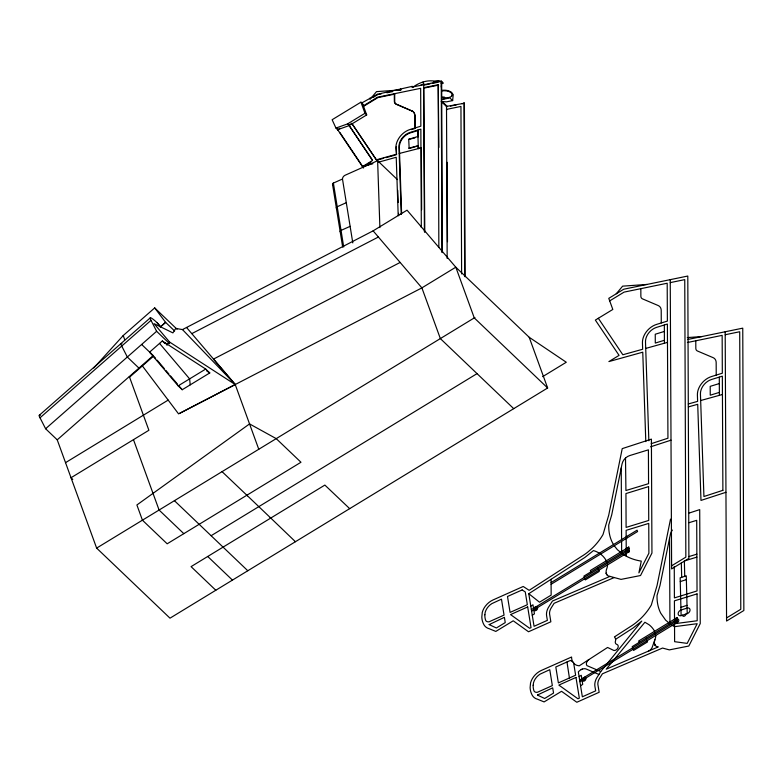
<?xml version="1.0" encoding="UTF-8"?>
<svg xmlns="http://www.w3.org/2000/svg" width="783" height="783" viewBox="0 0 783 783"><rect width="100%" height="100%" fill="white"/><g stroke="black" fill="none" stroke-linecap="round" stroke-linejoin="round"><path stroke-width="1.17" d="M607.53 564.905L607.481 565.659A12.694 9.327 -46.3 0 1 606.727 568.791A9.787 7.194 -46.3 0 0 606.159 573.078L606.991 574.986A6.088 4.473 -46.3 0 0 608.714 576.053L621.046 579.391L640.533 575.525L651.945 553.062L651.407 439.116L622.221 448.63L608.753 515.048L603.008 534.544A46.5 34.178 -46.3 0 1 591.801 548.629L587.886 552.015A46.5 34.178 -46.3 0 1 581.612 556.39L529.151 590.333L523.22 586.477L493.036 599.954A15.171 11.148 -46.3 0 0 482.259 612.384L481.819 617.063A24.684 18.136 -46.3 0 0 483.385 623.62A15.073 11.079 -46.3 0 0 489.267 628.739L495.805 631.421L513.237 620.802L528.525 631.764L550.85 621.79L549.793 615.242A9.67 7.106 -46.3 0 1 551.232 607.872L554.119 603.292L614.234 577.551M531.608 611.18L629.111 551.751L628.798 547.082L590.382 570.504L590.881 571.874M579.909 681.68L677.412 622.25L677.089 617.581L638.674 640.993L639.182 642.373M682.522 615.174L682.512 615.213A1.889 1.39 -46.3 0 0 684.029 616.27A1.889 1.39 -46.3 0 0 685.771 614.489L685.81 614.107M442.336 252.625L441.671 81.501L432.001 80.874A28.638 21.043 -46.3 0 0 423.838 81.775L422.164 82.293A28.638 21.043 -46.3 0 0 412.484 87.51L412.152 86.375L377.21 94.303L362.02 102.827L363.566 106.351L377.944 97.591L394.701 94.136L394.74 101.682A4.727 3.475 -46.3 0 0 396.384 104.354L412.034 111A8.779 6.45 -46.3 0 1 413.669 112.135M398.537 90.388L400.857 89.908L400.534 88.773M412.152 86.375L412.073 87.128L441.26 81.119L443.384 83.145L441.044 83.624M441.24 87.04L441.602 83.409M441.641 99.03L443.775 99.167L444.02 96.749M447.162 258.419L446.506 105.695M442.18 101.565L446.917 106.087L446.839 106.831L441.24 101.477L446.564 101.839L452.643 100.586L453.249 94.528L450.45 91.856M670.522 519.129L657.054 585.547L651.309 605.044A46.5 34.178 -46.3 0 1 640.102 619.128L636.188 622.514A46.5 34.178 -46.3 0 1 629.904 626.889L614.44 636.902A7.292 5.364 -46.3 0 1 615.546 639.28L615.585 639.633A7.292 5.364 -46.3 0 1 615.565 640.739A3.817 2.799 -46.3 0 0 616.916 644.429A3.514 2.584 -46.3 0 1 617.816 648.079A3.514 2.584 -46.3 0 1 613.852 650.467L607.588 647.463L579.195 665.853L577.042 665.393A14.133 10.385 -46.3 0 1 574.35 663.827L572.49 661.351A14.133 10.385 -46.3 0 1 571.59 657.015L541.337 670.454A15.171 11.148 -46.3 0 0 530.561 682.884L530.12 687.562A24.684 18.136 -46.3 0 0 531.686 694.12A15.073 11.079 -46.3 0 0 537.569 699.239L544.107 701.92L561.538 691.301L576.817 702.263L599.152 692.28L598.095 685.742A9.67 7.106 -46.3 0 1 599.533 678.372L602.421 673.791L662.535 648.05L669.348 649.89L688.834 646.024L700.247 623.562L699.708 509.616L688.707 513.198M627.545 550.929L629.297 548.452L583.912 576.122L584.363 577.345M675.846 621.418L677.598 618.952L632.214 646.621L632.654 647.844M582.454 678.45L582.2 678.871A2.261 1.664 -46.3 0 0 582.621 681.024A2.261 1.664 -46.3 0 0 585.009 680.496L585.4 680.055A2.261 1.664 -46.3 0 0 584.852 677.246L584.451 677.226M615.546 639.32L633.124 627.976L641.776 621.085L600.757 671.53L596.607 678.156A13.174 9.68 -46.3 0 0 594.953 686.613L595.687 690.851L582.346 696.801L578.324 671.853A11.491 8.447 -46.3 0 1 581.162 669.612L582.493 669.034A6.89 5.06 -46.3 0 1 586.271 669.054L598.907 674.457M616.26 293.782L622.632 286.147L646.993 284.435M93.735 367.99L123.215 335.535L154.691 307.905L177.056 329.261M169.608 343.708L156.62 331.307L151.021 320.355A38.876 3.142 48.7 0 1 151.276 318.025L152.078 318.515A38.876 3.142 48.7 0 1 157.246 322.841L160.358 326.971L165.605 322.361L174.638 330.984M39.307 415.254L150.307 317.81M258.772 449.266L235.223 384.541L169.578 342.044L154.075 323.663L172.906 332.892L175.754 328.41L182.478 329.584L373.119 230.848L407.043 210.177L455.814 267.209L529.191 337.277L547.64 387.986L169.999 618.169L96.632 548.1L57.228 439.84L45.61 428.751L40.021 417.799L151.021 320.355M160.358 326.971L165.605 322.361L154.691 307.905M45.61 428.751L156.62 331.307M149.592 352.144L162.306 340.987L205.723 369.057L209.775 372.933L182.224 389.728L178.162 385.853L149.592 352.144L151.217 353.701M57.228 439.84L153.243 355.551L141.635 344.461M129.557 377.171L153.644 356.02M166.368 344.863L169.578 342.044M626.214 548.795L628.798 547.082M674.506 619.294L677.089 617.581M609.977 576.396L552.455 601.031L548.306 607.657A13.174 9.68 -46.3 0 0 546.651 616.113L547.386 620.351L534.055 626.302L528.789 593.71L584.823 557.476L593.475 550.586A37.799 27.777 -46.3 0 1 598.065 552.475L599.289 553.209M350.226 124.957L366.689 114.925L362.646 103.816L360.934 102.172L332.129 119.73L335.946 128.06L338.53 130.516A1.468 0.94 -20 0 1 337.669 129.694L336.71 127.619M372.943 97.542L377.621 94.684L377.21 94.303M363.165 105.959L377.533 97.2L420.657 88.322L420.843 126.18L410.047 129.498A16.316 11.99 -46.3 0 0 395.904 147.977L396.531 154.731L396.315 148.369A16.316 11.99 -46.3 0 1 396.374 146.519M383.699 158.283L376.701 160.231L351.792 123.371L348.836 125.172L372.532 160.456L362.353 166.662L363.615 167.865A1.468 0.94 -20 0 1 362.764 167.043L337.669 129.694L340.028 128.255M335.946 128.06L347.525 123.92L364.976 113.281L366.689 114.925M362.764 167.043L365.906 165.125L365.504 164.743M368.92 163.295L370.927 162.071M178.162 385.853L205.723 369.057M65.527 462.655L168.169 400.093M96.632 548.1L474.938 317.506M211.185 535.67L477.033 373.628M609.703 300.878L624.071 292.118L667.194 283.24L667.38 321.099L656.585 324.407A16.316 11.99 -46.3 0 0 642.442 342.895L642.657 349.257L622.828 354.758L598.329 318.289M542.639 376.652L566.285 362.245L529.191 337.277M551.095 582.591L637.078 530.179L637.577 531.549L551.105 584.265M530.786 606.12L532.959 604.799L533.526 608.332M531.363 609.654L628.612 550.38L629.111 551.751M532.264 615.223L534.427 613.901L533.781 609.859M671.599 565.825L685.839 557.144L684.753 279.629L670.248 282.614M579.087 676.62L581.26 675.298L581.828 678.832M579.665 680.153L676.913 620.87L677.412 622.25M580.565 685.722L582.728 684.401L582.072 680.358M726.555 617.944L740.787 609.272L739.71 331.747L725.205 334.733M191.796 333.627L378.385 237.014M400.142 262.452L213.465 359.103L235.223 384.541L179.796 413.277M397.373 179.581L377.621 160.711L345.107 175.245A3.504 2.574 -46.3 0 0 342.504 179.004L333.392 183.075A1.791 1.057 -9.2 0 0 332.53 184.299L342.66 247.017M346.331 202.67L337.219 206.741A1.791 1.057 -9.2 0 0 336.347 207.965A6.714 3.984 -9.2 0 0 337.091 208.807M350.148 226.336L341.036 230.408A1.791 1.057 -9.2 0 0 340.174 231.641A6.714 3.984 -9.2 0 0 340.918 232.473M581.162 669.612L582.366 669.074M337.669 129.694L349.238 125.564L372.268 159.83M651.211 443.667L667.938 438.216L667.39 324.045L656.604 327.363A12.812 9.416 -46.3 0 0 645.495 341.877L648.853 440.77M650.595 446.819L671.002 440.173M725.958 492.292L700.981 500.425L697.712 404.302L688.365 406.896M680.261 581.593L686.358 579.606M680.907 607.334L687.004 605.347M681.112 615.634L687.21 613.647A3.328 2.447 -46.3 0 0 690.038 609.918A3.328 2.447 -46.3 0 0 687.073 608.078L680.975 610.065A3.328 2.447 -46.3 0 0 678.147 613.794A3.328 2.447 -46.3 0 0 681.112 615.634L680.163 577.825L686.27 575.838L687.21 613.647M411.398 129.596L415.147 128.441L415.088 115.962A8.779 6.45 -46.3 0 0 414.716 113.838M401.248 214.434L398.958 146.959A12.812 9.416 -46.3 0 1 410.067 132.444L420.853 129.136L421.323 227.53M401.61 213.612L399.359 147.351A12.812 9.416 -46.3 0 1 410.468 132.836L418.21 130.458L418.239 136.898M418.21 130.458L417.809 130.066L418.298 148.692L418.288 145.746L409.166 148.545L408.716 139.315L417.838 136.516M414.824 137.955L408.716 139.315M408.765 148.163L418.288 145.746M664.366 331.434L655.254 334.233L655.293 343.071L664.415 340.272M719.323 383.553L710.21 386.352L710.25 395.2L719.371 392.391M688.971 522.711L696.704 520.333L697.036 590.95L674.408 597.899L674.261 566.481M696.88 557.114L684.362 560.961L684.743 576.337M688.854 556.596L696.86 554.168M351.792 123.371L376.3 159.84L396.12 154.339M417.897 148.31L421.352 147.85L421.646 209.717M386.029 157.637L395.366 155.054M421.352 147.85L399.183 153.497M362.353 166.662L372.865 163.745M378.708 162.13L396.227 157.266L398.195 215.354M645.711 348.415L667.478 342.377M688.286 403.969L697.614 401.376L697.399 395.014A16.316 11.99 -46.3 0 1 711.541 376.535L722.327 373.217L722.151 335.359L687.405 342.514M700.668 400.534L722.435 394.495M433.753 81.784L438.813 80.737L440.203 82.068M378.776 94.449L381.106 93.97M386.919 92.776L392.723 91.582M425.277 84.877L429.955 83.918M432.304 83.429L438.157 82.225M438.871 147.449L438.226 84.711L423.711 87.696L424.807 232.208M424.122 88.088L438.627 85.102M443.775 99.167L449.843 97.924L452.643 100.586M446.437 106.439L464.407 103.219L465.073 276.781M450.352 106.106L456.205 104.902M462.058 103.699L464.407 103.219M688.003 339.421L742.754 328.155L743.85 610.505L726.565 621.036L725.185 331.767M400.857 89.908L376.506 91.621L370.134 99.255L369.507 98.267M687.327 337.581L701.95 336.553M394.701 94.136L394.299 93.754L394.338 101.301A4.727 3.475 -46.3 0 0 395.983 103.973L412.034 111M600.757 671.53L586.927 665.619A4.444 3.259 -46.3 0 1 588.933 659.54M624.002 554.863L626.596 556.361A74.405 54.673 -46.3 0 0 641.277 561.108L638.889 572.882L648.892 553.199L648.755 523.396L626.126 530.345L626.155 536.835M672.294 625.363L674.545 626.664L697.193 623.699L687.19 643.381L674.613 641.688L674.535 624.002M614.264 545.761L617.347 549.666L622.651 554.012M672.411 530.071A9.063 6.665 -46.3 0 0 670.336 534.476L660.01 585.4L657.045 595.471A53.107 39.023 -46.3 0 0 660.754 613.226L665.648 620.165L670.953 624.511M206.722 370.956L209.775 372.933M572.843 661.978L570.455 660.431L555.803 666.979L558.377 682.913L575.622 675.21L573.675 663.152M668.555 622.788L669.945 623.748M600.571 554.11L600.767 554.247A37.799 27.777 -46.3 0 1 606.032 560.285L607.461 563.271M247.438 495.776L222.059 471.65M528.789 593.71L539.516 602.205L551.154 595.109L551.075 579.283M446.848 109.796L446.447 109.405L460.952 106.419L461.608 273.913M411.623 110.618A8.779 6.45 -46.3 0 1 414.677 115.571L415.088 115.962M415.147 128.441L414.677 115.571M347.525 123.92L349.238 125.564M547.64 387.986L474.273 317.918L455.804 267.189L421.89 287.88L178.563 413.874L142.379 365.915M513.717 408.657L440.349 338.589L421.89 287.88L373.119 230.848M157.246 322.841L160.202 326.129M349.678 508.647L324.867 485.078L191.072 566.628L215.805 590.255M164.968 342.709L167.405 345.039M162.306 340.987L164.743 343.316M138.943 368.108L127.326 357.019L121.737 346.066A38.876 3.142 48.7 0 1 121.982 343.737M246.87 495.228L270.771 518.052M295.426 541.719L270.194 517.494M174.423 500.68L247.8 570.748M183.819 533.654L159.086 510.036L133.472 439.664M207.72 556.478L232.453 580.095M72.78 479.421L71.018 477.738L148.887 430.268L129.332 376.535M182.478 329.584L235.262 384.522L186.53 327.47M159.546 343.404L189.613 378.874L190.24 384.844M154.31 356.803L155.621 358.35M157.187 360.2L164.224 368.509M165.79 370.349L168.922 374.039M170.488 375.889L177.526 384.189M179.092 386.039L182.224 389.728M654.882 639.682A9.787 7.194 -46.3 0 0 654.461 643.577L655.293 645.486A6.088 4.473 -46.3 0 0 657.015 646.552L658.278 646.895L606.208 669.191L644.898 622.24L649.068 624.746A37.799 27.777 -46.3 0 1 654.334 630.785L655.782 636.158A12.694 9.327 -46.3 0 1 655.028 639.29L652.278 647.101A5.275 3.876 -46.3 0 1 648.569 651.045M339.783 132.386L362.989 166.936M613.5 544.547L612.453 542.727A53.107 39.023 -46.3 0 1 608.743 524.972L611.709 514.901L622.035 463.976A9.063 6.665 -46.3 0 1 629.728 455.569L648.402 449.834L648.559 483.669L625.93 490.52L625.5 458.065M655.038 645.153L654.568 644.076L654.96 645.016M606.747 574.653L606.159 573.078M606.659 574.516L606.267 573.577M626.958 536.345L627.457 537.725M646.141 638.125L646.592 639.359M647.091 640.729L647.531 641.923L633.594 650.419L633.153 649.224M422.986 82.039L424.102 85.122L423.701 84.73L424.406 231.827M597.85 567.626L598.29 568.859M598.789 570.23L599.23 571.433L585.293 579.919L584.862 578.725M360.934 102.172L364.976 113.281M123.215 335.535L124.791 339.871M352.8 242.916L342.533 179.376M333.392 183.075L343.717 246.978M566.98 661.987L569.417 677.98M645.799 441.612L642.755 352.184L608.89 361.58L619.069 355.374L595.364 320.09L612.815 309.451L608.773 298.343L623.748 289.221L687.797 276.037L688.893 558.377L671.618 568.918L670.238 279.648M397.744 190.426L398.156 202.484M398.518 213.328L398.606 215.746M377.621 160.711L379.892 227.589M681.327 562.869L681.69 577.335M719.293 377.103L719.381 395.346M716.23 375.096L716.171 362.607A8.779 6.45 -46.3 0 0 713.117 357.655L697.467 351.009A4.727 3.475 -46.3 0 1 695.823 348.337L695.784 340.791M669.543 538.401L669.945 623.865M664.336 324.984L664.424 343.228M661.273 322.968L661.214 310.489A8.779 6.45 -46.3 0 0 658.16 305.527L642.52 298.881A4.727 3.475 -46.3 0 1 640.866 296.209L640.837 288.663M626.165 538.508L626.224 551.829M626.234 553.503L626.243 556.165M621.242 467.901L621.585 539.624M621.594 541.298L621.653 553.375M463.996 102.827L464.671 276.389M447.103 162.316L447.484 241.702M441.26 81.119L441.925 252.234M438.226 84.711L438.852 247.311M40.021 417.799A38.876 3.142 48.7 0 1 40.266 415.47M441.984 90.407A7.008 3.455 5.7 0 1 450.401 91.64A7.008 3.455 5.7 0 1 451.429 95.908M441.925 90.975A7.008 3.455 5.7 0 1 452.339 94.812A7.008 3.455 5.7 0 1 441.827 96.975M413.992 112.507A8.779 6.45 -46.3 0 1 414.51 113.369M420.559 85.278A28.638 21.043 -46.3 0 1 423.877 83.928M333.264 185.14A6.714 3.984 -9.2 0 1 332.53 184.299M484.863 614.763L484.863 616.025A21.18 15.562 -46.3 0 0 485.773 620.616A5.011 3.68 -46.3 0 0 489.179 621.751L504.046 615.105L501.472 599.171L491.871 603.605A11.657 8.564 -46.3 0 0 485.206 612.296L484.863 614.763M533.164 685.262L533.164 686.525A21.18 15.562 -46.3 0 0 534.075 691.115A5.011 3.68 -46.3 0 0 537.481 692.25L552.338 685.605L549.764 669.671L540.162 674.104A11.657 8.564 -46.3 0 0 533.507 682.796L533.164 685.262M489.179 624.599L496.373 627.986L505.25 622.573L504.399 617.337L489.179 624.599M537.481 695.089L544.665 698.485L553.552 693.072L552.7 687.836L537.51 694.981M675.142 620.753L675.788 622.7L677.452 621.966A1.116 0.822 -46.3 0 0 677.08 620.86A1.116 0.822 -46.3 0 0 675.788 621.506A1.116 0.822 -46.3 0 0 675.935 622.72L676.708 622.759A2.183 1.605 -46.3 0 0 678.646 619.607A2.183 1.605 -46.3 0 0 675.377 620.253L675.142 620.753M629.15 551.477L628.093 552.299A1.116 0.822 -46.3 0 1 627.34 551.34A1.116 0.822 -46.3 0 1 628.622 550.341A1.116 0.822 -46.3 0 1 629.15 551.477M534.202 607.872L533.908 608.371A2.261 1.664 -46.3 0 0 534.329 610.525A2.261 1.664 -46.3 0 0 536.717 609.996L537.109 609.565A2.261 1.664 -46.3 0 0 536.561 606.756L535.562 606.845A2.261 1.664 -46.3 0 0 534.202 607.872M249.552 423.916L136.898 504.966L142.428 520.186L167.171 543.803L300.966 462.254L276.223 438.627L249.552 423.916M522.163 589.932L507.501 596.48L510.076 612.414L527.331 604.711L525.266 591.948L522.163 589.932M527.683 606.933L510.555 614.586L529.641 628.279L531.031 627.653L527.683 606.933M575.985 677.432L558.856 685.086L577.942 698.779L579.332 698.152L575.985 677.432M722.885 490.334L703.927 496.51L700.442 393.996A12.812 9.416 -46.3 0 1 711.551 379.481L722.347 376.163L722.885 490.334M648.578 486.615L625.95 493.564L626.106 527.399L648.735 520.45L648.578 486.615M697.056 593.896L674.417 600.845L674.535 623.718L697.183 620.753L697.056 593.896M536.345 607.755L536.13 607.677A1.194 0.881 -46.3 0 0 534.632 608.812A1.194 0.881 -46.3 0 0 535.699 609.712A1.194 0.881 -46.3 0 0 536.649 608.107L536.345 607.755M584.647 678.254L584.431 678.176A1.194 0.881 -46.3 0 0 582.934 679.301A1.194 0.881 -46.3 0 0 584.001 680.212A1.194 0.881 -46.3 0 0 584.94 678.607L584.647 678.254"/></g></svg>
